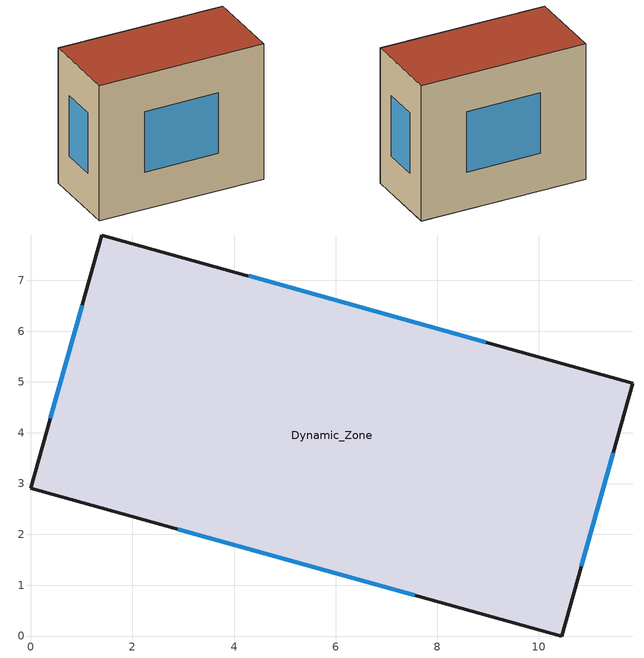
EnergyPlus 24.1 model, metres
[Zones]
Dynamic_Zone
 floor ground (Floor): 0,2.9 10.45,0 11.84,4.98 1.4,7.89 z0
 wall outside (Ext Wall): 1.4,7.89 11.84,4.98 10.45,0 0,2.9 1.4,7.89 z0:9
 window (Window): 4.28,7.09 8.96,5.78 / 11.46,3.6 10.83,1.38 / 7.56,0.8 2.89,2.1 / 0.39,4.28 1.01,6.51 z2.49:6.51
 roof outside (Roof): 1.4,7.89 11.84,4.98 10.45,0 0,2.9 z9
[BUILDING]
Generated Building: North Axis=0; Terrain=Suburbs; Loads Convergence Tolerance Value=0.04; Temperature Convergence Tolerance Value=0.4; Solar Distribution=FullInteriorAndExterior; Maximum Number of Warmup Days=25; Minimum Number of Warmup Days=6
[MATERIAL] Roughness=MediumRough; Thickness=0.2; Conductivity=0.5; Density=1000; Specific Heat=1000; Thermal Absorptance=0.9; Solar Absorptance=0.7; Visible Absorptance=0.7
Ext Wall Mat; Roof Mat; Floor Mat
[WINDOWMATERIAL:SIMPLEGLAZINGSYSTEM]
Window Mat: UFactor=3; Solar Heat Gain Coefficient=0.7; Visible Transmittance=0.8
[CONSTRUCTION]
Ext Wall: Ext Wall Mat
Roof: Roof Mat
Floor: Floor Mat
Window: Window Mat
[ZONE]
Dynamic_Zone: Type=1; Multiplier=1; Ceiling Height=autocalculate; Volume=autocalculate; Floor Area=autocalculate; Part of Total Floor Area=Yes
[ZONECONTROL:THERMOSTAT]
Dynamic_Zone Thermostat: Zone or ZoneList=Dynamic_Zone; Control Type Schedule=Yearly Thermostat; Control 1=Dual Setpoint - Dynamic_Zone; Temperature Difference Between Cutout And Setpoint=0
[THERMOSTATSETPOINT:DUALSETPOINT]
Dual Setpoint - Dynamic_Zone: Heating Setpoint Temperature Schedule=Zone Heating Setpoint Schedule; Cooling Setpoint Temperature Schedule=Zone Cooling Setpoint Schedule
[ZONEHVAC:IDEALLOADSAIRSYSTEM]
Dynamic_Zone IdealLoads: Availability Schedule=Always On; Maximum Heating Supply Air Temperature=50; Minimum Cooling Supply Air Temperature=13; Maximum Heating Supply Air Humidity Ratio=0.015; Minimum Cooling Supply Air Humidity Ratio=0.009; Heating Limit=NoLimit; Cooling Limit=NoLimit; Dehumidification Control Type=ConstantSupplyHumidityRatio; Cooling Sensible Heat Ratio=0.7; Humidification Control Type=ConstantSupplyHumidityRatio; Demand Controlled Ventilation Type=None; Outdoor Air Economizer Type=NoEconomizer; Heat Recovery Type=None; Sensible Heat Recovery Effectiveness=0.7; Latent Heat Recovery Effectiveness=0.65
[Zone equipment]
Dynamic_Zone: Dynamic_Zone IdealLoads
[SCHEDULE:COMPACT]
Always On: Through: 12/31, For: AllDays, Until: 24:00, 1
Yearly Thermostat: Through: 12/31, For: AllDays, Until: 24:00, 4
Zone Heating Setpoint Schedule: Through: 12/31, For: AllDays, Until: 24:00, 22
Zone Cooling Setpoint Schedule: Through: 12/31, For: AllDays, Until: 24:00, 24
